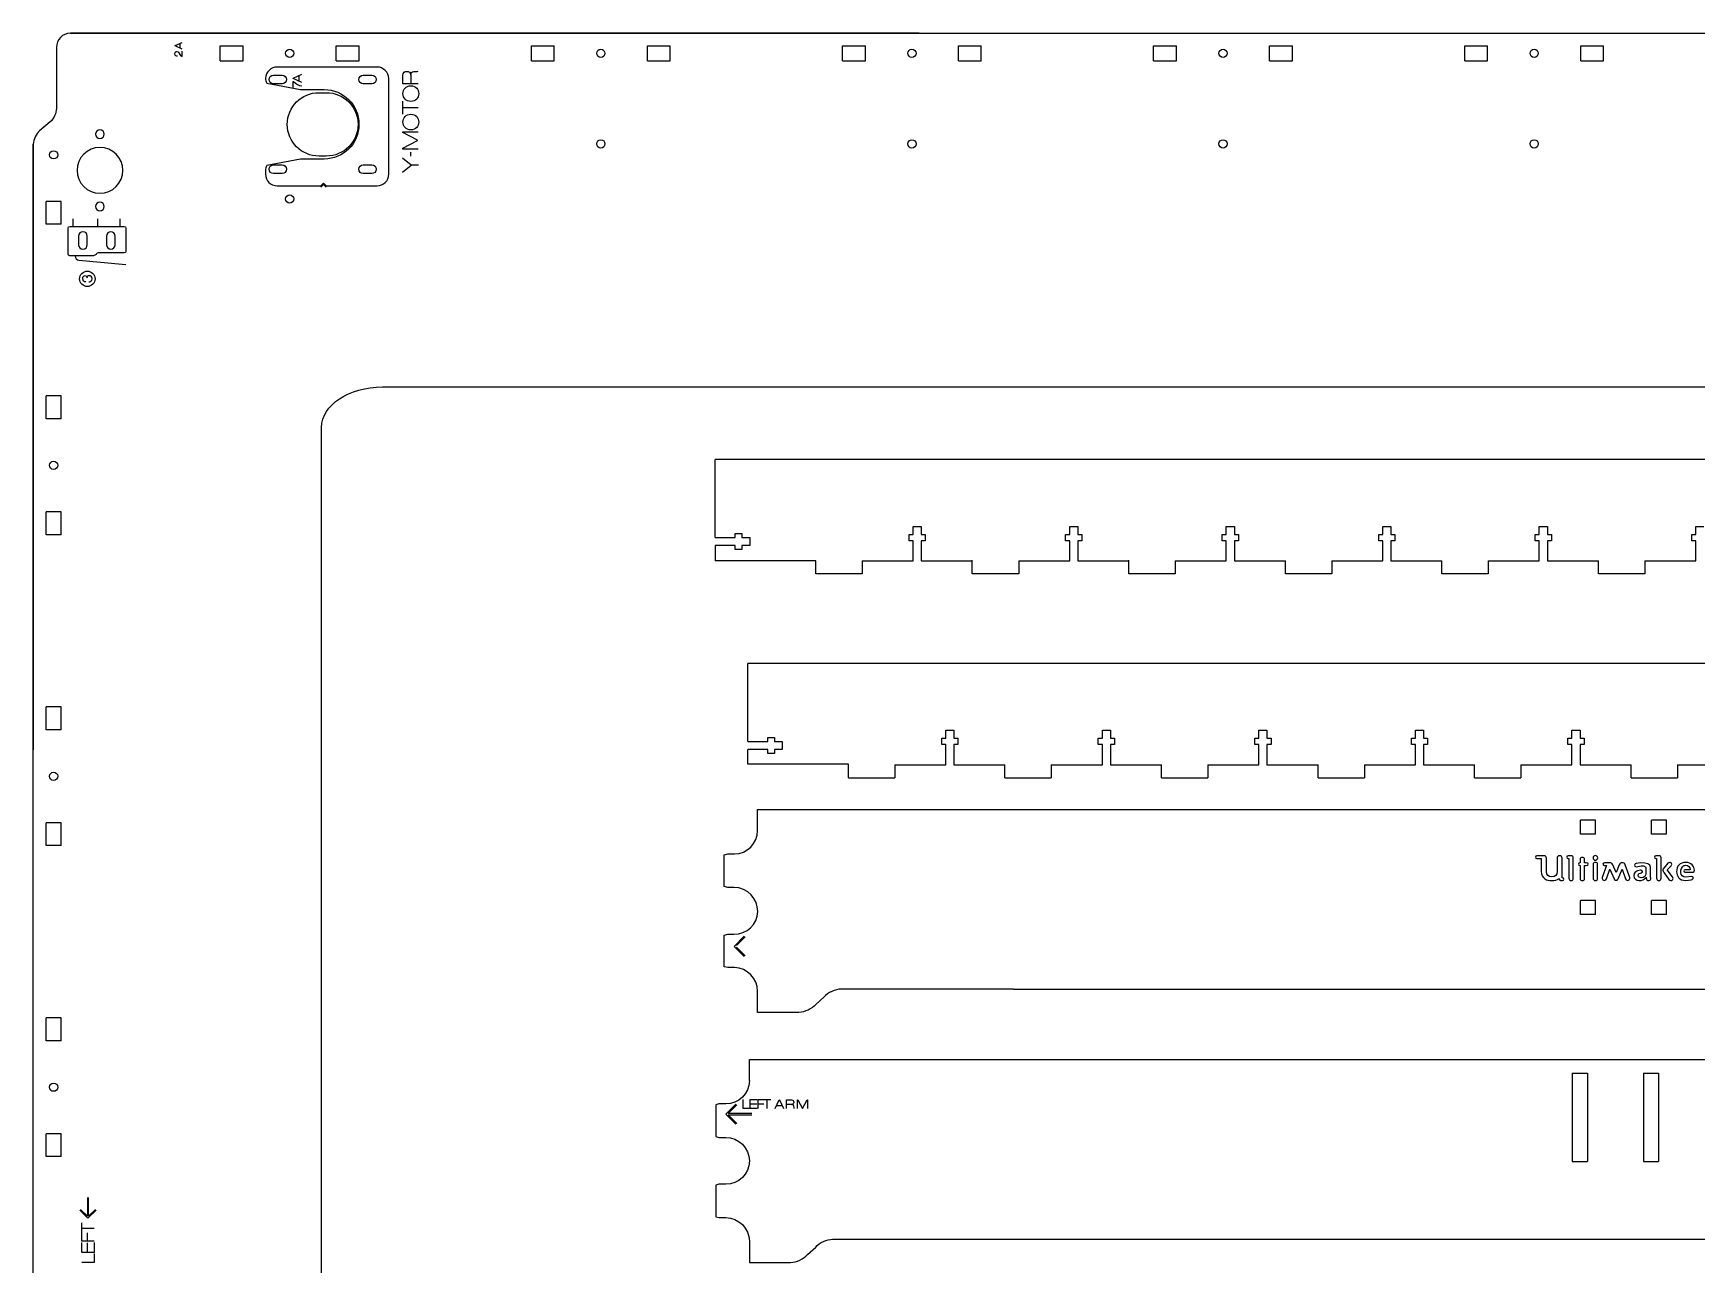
# Model space of a CAD drawing. Header units: millimetres. Extents: x -1176 to -33, y -869 to -31.
# Drawn here: x -1176 to -602, y -456 to -31 of the extents above; entities that cross this region are included whole.
import ezdxf

# ---------------------------------------------------------------- set-up
doc = ezdxf.new("R2010")
doc.units = ezdxf.units.MM
doc.layers.add('Cuts', color=1, linetype='Continuous', lineweight=0, true_color=0xff0000)
doc.layers.add('text', color=5, linetype='Continuous', lineweight=0, true_color=0x0000ff)

msp = doc.modelspace()

# ---------------------------------------------------------------- linework, layer by layer
at = {"layer": 'Cuts', "color": 1, "lineweight": 25, "true_color": 0xff0000}
for p, q in [((-1162.7, -31), (-37.3, -31)), ((-1110.97, -40.53), (-1110.97, -35.33)), ((-1110.97, -35.33), (-1103.09, -35.33)), ((-1103.09, -40.53), (-1103.09, -35.33)), ((-1070.97, -40.53), (-1070.97, -35.33)), ((-1070.97, -35.33), (-1063.09, -35.33)), ((-1063.09, -40.53), (-1063.09, -35.33)), ((-1003.63, -40.53), (-1003.63, -35.33)), ((-1003.63, -35.33), (-995.75, -35.33)), ((-995.75, -40.53), (-995.75, -35.33)), ((-963.63, -40.53), (-963.63, -35.33)), ((-963.63, -35.33), (-955.75, -35.33)), ((-955.75, -40.53), (-955.75, -35.33)), ((-896.29, -40.53), (-896.29, -35.33)), ((-896.29, -35.33), (-888.41, -35.33)), ((-888.41, -40.53), (-888.41, -35.33)), ((-856.29, -40.53), (-856.29, -35.33)), ((-856.29, -35.33), (-848.41, -35.33)), ((-848.41, -40.53), (-848.41, -35.33)), ((-788.95, -40.53), (-788.95, -35.33)), ((-788.95, -35.33), (-781.07, -35.33)), ((-781.07, -40.53), (-781.07, -35.33)), ((-748.95, -40.53), (-748.95, -35.33)), ((-748.95, -35.33), (-741.07, -35.33)), ((-741.07, -40.53), (-741.07, -35.33)), ((-681.61, -40.53), (-681.61, -35.33)), ((-681.61, -35.33), (-673.73, -35.33)), ((-673.73, -40.53), (-673.73, -35.33)), ((-641.61, -40.53), (-641.61, -35.33)), ((-641.61, -35.33), (-633.73, -35.33)), ((-633.73, -40.53), (-633.73, -35.33)), ((-1110.97, -40.53), (-1103.09, -40.53)), ((-1070.97, -40.53), (-1063.09, -40.53)), ((-1003.63, -40.53), (-995.75, -40.53)), ((-963.63, -40.53), (-955.75, -40.53)), ((-896.29, -40.53), (-888.41, -40.53)), ((-856.29, -40.53), (-848.41, -40.53)), ((-788.95, -40.53), (-781.07, -40.53)), ((-748.95, -40.53), (-741.07, -40.53)), ((-681.61, -40.53), (-673.73, -40.53)), ((-641.61, -40.53), (-633.73, -40.53)), ((-1175.5, -830.68), (-1175.5, -69.32)), ((-1165.89, -89.04), (-1171.09, -89.04)), ((-1171.09, -96.91), (-1171.09, -89.04)), ((-1165.89, -96.91), (-1165.89, -89.04)), ((-1165.89, -96.91), (-1171.09, -96.91)), ((-844.18, -153.09), (-837.99, -153.09)), ((-1165.89, -156.21), (-1171.09, -156.21)), ((-1171.09, -164.09), (-1171.09, -156.21)), ((-1165.89, -164.09), (-1165.89, -156.21)), ((-1165.89, -164.09), (-1171.09, -164.09)), ((-314.77, -178.14), (-940.24, -178.17)), ((-940.24, -205.06), (-940.24, -178.17)), ((-1165.89, -196.21), (-1171.09, -196.21)), ((-1171.09, -204.09), (-1171.09, -196.21)), ((-1165.89, -204.09), (-1165.89, -196.21)), ((-1165.89, -204.09), (-1171.09, -204.09)), ((-940.24, -205.06), (-933.28, -205.06)), ((-933.28, -205.06), (-933.28, -203.66)), ((-933.28, -203.66), (-931.08, -203.66)), ((-931.08, -203.66), (-931.08, -205.06)), ((-931.08, -205.06), (-928.33, -205.06)), ((-928.33, -205.06), (-928.33, -207.86)), ((-873.33, -206.18), (-873.33, -203.98)), ((-873.33, -203.98), (-871.93, -203.98)), ((-871.93, -206.18), (-873.33, -206.18)), ((-871.93, -203.98), (-871.93, -201.24)), ((-871.93, -201.24), (-869.13, -201.24)), ((-871.93, -213.15), (-871.93, -206.18)), ((-869.13, -201.24), (-869.13, -203.98)), ((-869.13, -203.98), (-867.73, -203.98)), ((-867.73, -206.18), (-869.13, -206.18)), ((-869.13, -206.18), (-869.13, -213.15)), ((-867.73, -203.98), (-867.73, -206.18)), ((-819.32, -206.18), (-819.32, -203.98)), ((-819.32, -203.98), (-817.92, -203.98)), ((-817.92, -206.18), (-819.32, -206.18)), ((-817.92, -203.98), (-817.92, -201.24)), ((-817.92, -201.24), (-815.12, -201.24)), ((-817.92, -213.15), (-817.92, -206.18)), ((-815.12, -201.24), (-815.12, -203.98)), ((-815.12, -203.98), (-813.72, -203.98)), ((-813.72, -206.18), (-815.12, -206.18)), ((-815.12, -206.18), (-815.12, -213.15)), ((-813.72, -203.98), (-813.72, -206.18)), ((-765.31, -206.18), (-765.31, -203.98)), ((-765.31, -203.98), (-763.91, -203.98)), ((-763.91, -206.18), (-765.31, -206.18)), ((-763.91, -203.98), (-763.91, -201.24)), ((-763.91, -201.24), (-761.11, -201.24)), ((-763.91, -213.15), (-763.91, -206.18)), ((-761.11, -201.24), (-761.11, -203.98)), ((-761.11, -203.98), (-759.71, -203.98)), ((-761.11, -206.18), (-761.11, -213.15)), ((-759.71, -206.18), (-761.11, -206.18)), ((-759.71, -203.98), (-759.71, -206.18)), ((-711.3, -206.18), (-711.3, -203.98)), ((-711.3, -203.98), (-709.9, -203.98)), ((-709.9, -206.18), (-711.3, -206.18)), ((-709.9, -203.98), (-709.9, -201.24)), ((-709.9, -201.24), (-707.1, -201.24)), ((-709.9, -213.15), (-709.9, -206.18)), ((-707.1, -201.24), (-707.1, -203.98)), ((-707.1, -203.98), (-705.7, -203.98)), ((-707.1, -206.18), (-707.1, -213.15)), ((-705.7, -206.18), (-707.1, -206.18)), ((-705.7, -203.98), (-705.7, -206.18)), ((-657.29, -206.18), (-657.29, -203.98)), ((-657.29, -203.98), (-655.89, -203.98)), ((-655.89, -206.18), (-657.29, -206.18)), ((-655.89, -203.98), (-655.89, -201.24)), ((-655.89, -201.24), (-653.09, -201.24)), ((-655.89, -213.15), (-655.89, -206.18)), ((-653.09, -201.24), (-653.09, -203.98)), ((-653.09, -203.98), (-651.69, -203.98)), ((-651.69, -206.18), (-653.09, -206.18)), ((-653.09, -206.18), (-653.09, -213.15)), ((-651.69, -203.98), (-651.69, -206.18)), ((-603.28, -206.18), (-603.28, -203.98)), ((-603.28, -203.98), (-601.88, -203.98)), ((-601.88, -206.18), (-603.28, -206.18)), ((-601.88, -201.24), (-599.08, -201.24)), ((-601.88, -203.98), (-601.88, -201.24)), ((-601.88, -213.15), (-601.88, -206.18)), ((-933.28, -207.86), (-940.24, -207.86)), ((-940.24, -207.86), (-940.24, -213.15)), ((-933.28, -209.26), (-933.28, -207.86)), ((-931.08, -209.26), (-933.28, -209.26)), ((-928.33, -207.86), (-931.08, -207.86)), ((-931.08, -207.86), (-931.08, -209.26)), ((-905.53, -213.15), (-940.24, -213.15)), ((-905.53, -217.63), (-905.53, -213.15)), ((-889.53, -217.63), (-905.53, -217.63)), ((-889.53, -213.15), (-889.53, -217.63)), ((-889.53, -213.15), (-871.93, -213.15)), ((-869.13, -213.15), (-851.52, -213.15)), ((-851.52, -217.63), (-851.52, -212.91)), ((-851.52, -217.63), (-851.52, -213.15)), ((-835.52, -217.63), (-851.52, -217.63)), ((-835.52, -213.15), (-835.52, -217.63)), ((-835.52, -213.15), (-817.92, -213.15)), ((-815.12, -213.15), (-797.51, -213.15)), ((-797.51, -217.63), (-797.51, -212.91)), ((-797.51, -217.63), (-797.51, -213.15)), ((-781.51, -217.63), (-797.51, -217.63)), ((-781.51, -213.15), (-781.51, -217.63)), ((-781.51, -213.15), (-763.91, -213.15)), ((-761.11, -213.15), (-743.5, -213.15)), ((-743.5, -217.63), (-743.5, -213.15)), ((-727.5, -217.63), (-743.5, -217.63)), ((-727.5, -213.15), (-727.5, -217.63)), ((-727.5, -213.15), (-709.9, -213.15)), ((-707.1, -213.15), (-689.49, -213.15)), ((-689.49, -217.63), (-689.49, -213.15)), ((-673.49, -217.63), (-689.49, -217.63)), ((-673.49, -213.15), (-673.49, -217.63)), ((-673.49, -213.15), (-655.89, -213.15)), ((-653.09, -213.15), (-635.48, -213.15)), ((-635.48, -217.63), (-635.48, -213.15)), ((-619.48, -217.63), (-635.48, -217.63)), ((-619.48, -213.15), (-619.48, -217.63)), ((-619.48, -213.15), (-601.88, -213.15)), ((-303.5, -248.54), (-928.98, -248.56)), ((-928.98, -275.46), (-928.98, -248.56)), ((-1165.89, -263.55), (-1171.09, -263.55)), ((-1171.09, -271.43), (-1171.09, -263.55)), ((-1165.89, -271.43), (-1165.89, -263.55)), ((-1165.89, -271.43), (-1171.09, -271.43)), ((-928.98, -275.46), (-922.01, -275.46)), ((-922.01, -274.06), (-919.81, -274.06)), ((-922.01, -275.46), (-922.01, -274.06)), ((-919.81, -274.06), (-919.81, -275.46)), ((-919.81, -275.46), (-917.07, -275.46)), ((-917.07, -275.46), (-917.07, -278.26)), ((-862.07, -276.57), (-862.07, -274.37)), ((-862.07, -274.37), (-860.67, -274.37)), ((-860.67, -274.37), (-860.67, -271.63)), ((-860.67, -271.63), (-857.87, -271.63)), ((-857.87, -271.63), (-857.87, -274.37)), ((-857.87, -274.37), (-856.47, -274.37)), ((-856.47, -274.37), (-856.47, -276.57)), ((-808.06, -276.57), (-808.06, -274.37)), ((-808.06, -274.37), (-806.66, -274.37)), ((-806.66, -274.37), (-806.66, -271.63)), ((-806.66, -271.63), (-803.86, -271.63)), ((-803.86, -271.63), (-803.86, -274.37)), ((-803.86, -274.37), (-802.46, -274.37)), ((-802.46, -274.37), (-802.46, -276.57)), ((-754.05, -274.37), (-752.65, -274.37)), ((-754.05, -276.57), (-754.05, -274.37)), ((-752.65, -274.37), (-752.65, -271.63)), ((-752.65, -271.63), (-749.85, -271.63)), ((-749.85, -271.63), (-749.85, -274.37)), ((-749.85, -274.37), (-748.45, -274.37)), ((-748.45, -274.37), (-748.45, -276.57)), ((-700.04, -276.57), (-700.04, -274.37)), ((-700.04, -274.37), (-698.64, -274.37)), ((-698.64, -274.37), (-698.64, -271.63)), ((-698.64, -271.63), (-695.84, -271.63)), ((-695.84, -271.63), (-695.84, -274.37)), ((-695.84, -274.37), (-694.44, -274.37)), ((-694.44, -274.37), (-694.44, -276.57)), ((-646.03, -274.37), (-644.63, -274.37)), ((-646.03, -276.57), (-646.03, -274.37)), ((-644.63, -274.37), (-644.63, -271.63)), ((-644.63, -271.63), (-641.83, -271.63)), ((-641.83, -271.63), (-641.83, -274.37)), ((-641.83, -274.37), (-640.43, -274.37)), ((-640.43, -274.37), (-640.43, -276.57)), ((-928.98, -283.3), (-928.98, -278.26)), ((-922.01, -278.26), (-928.98, -278.26)), ((-922.01, -279.66), (-922.01, -278.26)), ((-919.81, -279.66), (-922.01, -279.66)), ((-917.07, -278.26), (-919.81, -278.26)), ((-919.81, -278.26), (-919.81, -279.66)), ((-860.67, -276.57), (-862.07, -276.57)), ((-860.67, -283.54), (-860.67, -276.57)), ((-856.47, -276.57), (-857.87, -276.57)), ((-857.87, -276.57), (-857.87, -283.54)), ((-806.66, -276.57), (-808.06, -276.57)), ((-806.66, -283.54), (-806.66, -276.57)), ((-802.46, -276.57), (-803.86, -276.57)), ((-803.86, -276.57), (-803.86, -283.54)), ((-752.65, -276.57), (-754.05, -276.57)), ((-752.65, -283.54), (-752.65, -276.57)), ((-748.45, -276.57), (-749.85, -276.57)), ((-749.85, -276.57), (-749.85, -283.54)), ((-698.64, -276.57), (-700.04, -276.57)), ((-698.64, -283.54), (-698.64, -276.57)), ((-694.44, -276.57), (-695.84, -276.57)), ((-695.84, -276.57), (-695.84, -283.54)), ((-644.63, -276.57), (-646.03, -276.57)), ((-644.63, -283.54), (-644.63, -276.57)), ((-640.43, -276.57), (-641.83, -276.57)), ((-641.83, -276.57), (-641.83, -283.54)), ((-894.28, -283.3), (-928.98, -283.3)), ((-894.28, -288.02), (-894.28, -283.3)), ((-894.28, -288.02), (-894.28, -283.54)), ((-878.28, -283.54), (-878.28, -288.02)), ((-878.28, -283.54), (-860.67, -283.54)), ((-857.87, -283.54), (-840.27, -283.54)), ((-840.27, -288.02), (-840.27, -283.54)), ((-824.27, -283.54), (-824.27, -288.02)), ((-824.27, -283.54), (-806.66, -283.54)), ((-803.86, -283.54), (-786.26, -283.54)), ((-786.26, -288.02), (-786.26, -283.54)), ((-770.26, -283.54), (-770.26, -288.02)), ((-770.26, -283.54), (-752.65, -283.54)), ((-749.85, -283.54), (-732.25, -283.54)), ((-732.25, -288.02), (-732.25, -283.54)), ((-716.25, -283.54), (-716.25, -288.02)), ((-716.25, -283.54), (-698.64, -283.54)), ((-695.84, -283.54), (-678.24, -283.54)), ((-678.24, -288.02), (-678.24, -283.54)), ((-662.24, -283.54), (-662.24, -288.02)), ((-662.24, -283.54), (-644.63, -283.54)), ((-641.83, -283.54), (-624.23, -283.54)), ((-624.23, -288.02), (-624.23, -283.54)), ((-608.23, -283.54), (-608.23, -288.02)), ((-608.23, -283.54), (-590.62, -283.54)), ((-894.28, -288.02), (-878.28, -288.02)), ((-840.27, -288.02), (-824.27, -288.02)), ((-786.26, -288.02), (-770.26, -288.02)), ((-732.25, -288.02), (-716.25, -288.02)), ((-678.24, -288.02), (-662.24, -288.02)), ((-624.23, -288.02), (-608.23, -288.02)), ((-1165.89, -303.55), (-1171.09, -303.55)), ((-1171.09, -311.43), (-1171.09, -303.55)), ((-1165.89, -311.43), (-1165.89, -303.55)), ((-925.63, -298.98), (-319.11, -298.98)), ((-837.27, -298.98), (-356.37, -298.98)), ((-636.48, -302.69), (-641.68, -302.69)), ((-641.68, -307.48), (-641.68, -302.69)), ((-636.48, -307.48), (-636.48, -302.69)), ((-611.97, -302.69), (-617.17, -302.69)), ((-617.17, -307.48), (-617.17, -302.69)), ((-611.97, -307.48), (-611.97, -302.69)), ((-636.48, -307.48), (-641.68, -307.48)), ((-611.97, -307.48), (-617.17, -307.48)), ((-1165.89, -311.43), (-1171.09, -311.43)), ((-636.48, -330.38), (-641.68, -330.38)), ((-641.68, -335.17), (-641.68, -330.38)), ((-636.48, -335.17), (-636.48, -330.38)), ((-611.97, -330.38), (-617.17, -330.38)), ((-617.17, -335.17), (-617.17, -330.38)), ((-611.97, -335.17), (-611.97, -330.38)), ((-636.48, -335.17), (-641.68, -335.17)), ((-611.97, -335.17), (-617.17, -335.17)), ((-837.27, -360.98), (-356.37, -360.98)), ((-1165.89, -370.89), (-1171.09, -370.89)), ((-1171.09, -378.77), (-1171.09, -370.89)), ((-1165.89, -378.77), (-1165.89, -370.89)), ((-1165.89, -378.77), (-1171.09, -378.77)), ((-928.44, -392.56), (-928.44, -385.29)), ((-928.44, -385.29), (-321.97, -385.29)), ((-840.13, -385.29), (-359.23, -385.29)), ((-644.51, -390), (-639.31, -390)), ((-644.51, -390), (-644.51, -420.48)), ((-639.31, -390), (-639.31, -420.48)), ((-620, -390), (-614.8, -390)), ((-620, -390), (-620, -420.48)), ((-614.8, -390), (-614.8, -420.48)), ((-1165.89, -410.89), (-1171.09, -410.89)), ((-1171.09, -418.77), (-1171.09, -410.89)), ((-1165.89, -418.77), (-1165.89, -410.89)), ((-1165.89, -418.77), (-1171.09, -418.77)), ((-644.51, -420.48), (-639.31, -420.48)), ((-620, -420.48), (-614.8, -420.48)), ((-840.13, -447.29), (-359.23, -447.29))]:
    msp.add_line(p, q, dxfattribs=at)
for points in [[(-869.88, -31), (-1162.7, -31)], [(-1167.5, -35.8), (-1167.5, -56.96), (-1167.5, -56.96)], [(-1092.66, -45.46), (-1089.65, -45.46), (-1089.65, -45.46)], [(-1061.66, -45.46), (-1058.65, -45.46), (-1058.65, -45.46)], [(-1089.65, -48.46), (-1092.66, -48.46)], [(-1076.9, -51.51), (-1074.4, -51.51), (-1074.4, -51.51)], [(-1058.65, -48.46), (-1061.66, -48.46)], [(-1169.66, -61.6), (-1173.34, -64.68)], [(-1175.5, -69.32), (-1175.5, -278.36)], [(-1074.4, -73.41), (-1076.9, -73.41)], [(-1092.66, -76.46), (-1089.65, -76.46), (-1089.65, -76.46)], [(-1089.65, -79.46), (-1092.66, -79.46)], [(-1061.66, -76.46), (-1058.65, -76.46), (-1058.65, -76.46)], [(-1058.65, -79.46), (-1061.66, -79.46)], [(-1159.85, -101.01), (-1159.85, -104.01)], [(-1156.85, -104.01), (-1156.85, -101.01), (-1156.85, -101.01)], [(-1150.25, -101.01), (-1150.25, -104.01)], [(-1147.25, -104.01), (-1147.25, -101.01), (-1147.25, -101.01)], [(-1055.01, -153.09), (-844.18, -153.09)], [(-837.99, -153.09), (-203.74, -153.09)], [(-1076.02, -768.51), (-1076.02, -167.04)], [(-925.63, -306.25), (-925.63, -298.98)], [(-933.82, -325.83), (-933.98, -325.83), (-935.91, -325.83), (-937.13, -325.58), (-937.13, -314.65), (-935.91, -314.3), (-933.82, -314.3), (-933.62, -314.3)], [(-933.62, -353.56), (-933.82, -353.55), (-935.91, -353.55), (-937.13, -353.3), (-937.13, -342.38), (-935.91, -342.03), (-933.98, -342.03), (-933.82, -342.03)], [(-837.27, -360.98), (-896.87, -360.98)], [(-911.36, -368.98), (-925.63, -368.98), (-925.63, -361.7)], [(-902.68, -363.68), (-905.55, -366.28)], [(-936.59, -400.61), (-938.96, -400.61), (-939.99, -400.96), (-939.99, -411.89), (-938.96, -412.14), (-936.59, -412.14)], [(-936.59, -428.34), (-938.96, -428.34), (-939.99, -428.69), (-939.99, -439.61), (-938.96, -439.86), (-936.59, -439.86)], [(-899.73, -447.29), (-840.13, -447.29)], [(-928.44, -448.01), (-928.44, -455.29), (-914.22, -455.29)], [(-908.4, -452.58), (-905.54, -449.99)]]:
    msp.add_lwpolyline(points, dxfattribs=at)
for points in [[(-1162.7, -31), (-1165.34, -31), (-1167.5, -33.16), (-1167.5, -35.8)], [(-1088.45, -37.93), (-1088.45, -37.14), (-1087.82, -36.5), (-1087.03, -36.5)], [(-1087.03, -39.35), (-1087.82, -39.35), (-1088.45, -38.72), (-1088.45, -37.93)], [(-1087.03, -36.5), (-1086.24, -36.5), (-1085.61, -37.14), (-1085.61, -37.93)], [(-1085.61, -37.93), (-1085.61, -38.72), (-1086.24, -39.35), (-1087.03, -39.35)], [(-981.11, -37.93), (-981.11, -37.14), (-980.48, -36.5), (-979.69, -36.5)], [(-979.69, -39.35), (-980.48, -39.35), (-981.11, -38.72), (-981.11, -37.93)], [(-979.69, -36.5), (-978.9, -36.5), (-978.27, -37.14), (-978.27, -37.93)], [(-978.27, -37.93), (-978.27, -38.72), (-978.9, -39.35), (-979.69, -39.35)], [(-873.77, -37.93), (-873.77, -37.14), (-873.14, -36.5), (-872.35, -36.5)], [(-872.35, -39.35), (-873.14, -39.35), (-873.77, -38.72), (-873.77, -37.93)], [(-872.35, -36.5), (-871.56, -36.5), (-870.93, -37.14), (-870.93, -37.93)], [(-870.93, -37.93), (-870.93, -38.72), (-871.56, -39.35), (-872.35, -39.35)], [(-766.43, -37.93), (-766.43, -37.14), (-765.8, -36.5), (-765.01, -36.5)], [(-765.01, -39.35), (-765.8, -39.35), (-766.43, -38.72), (-766.43, -37.93)], [(-765.01, -36.5), (-764.22, -36.5), (-763.59, -37.14), (-763.59, -37.93)], [(-763.59, -37.93), (-763.59, -38.72), (-764.22, -39.35), (-765.01, -39.35)], [(-659.09, -37.93), (-659.09, -37.14), (-658.46, -36.5), (-657.67, -36.5)], [(-657.67, -39.35), (-658.46, -39.35), (-659.09, -38.72), (-659.09, -37.93)], [(-657.67, -36.5), (-656.88, -36.5), (-656.25, -37.14), (-656.25, -37.93)], [(-656.25, -37.93), (-656.25, -38.72), (-656.88, -39.35), (-657.67, -39.35)], [(-1094.16, -46.96), (-1094.16, -46.13), (-1093.48, -45.46), (-1092.66, -45.46)], [(-1089.65, -45.46), (-1088.82, -45.46), (-1088.15, -46.13), (-1088.15, -46.96)], [(-1063.16, -46.96), (-1063.16, -46.13), (-1062.49, -45.46), (-1061.66, -45.46)], [(-1058.65, -45.46), (-1057.82, -45.46), (-1057.15, -46.13), (-1057.15, -46.96)], [(-1092.66, -48.46), (-1093.48, -48.46), (-1094.16, -47.79), (-1094.16, -46.96)], [(-1088.15, -46.96), (-1088.15, -47.79), (-1088.82, -48.46), (-1089.65, -48.46)], [(-1087.85, -62.46), (-1087.85, -56.41), (-1082.95, -51.51), (-1076.9, -51.51)], [(-1074.4, -51.51), (-1068.35, -51.51), (-1063.45, -56.41), (-1063.45, -62.46)], [(-1061.66, -48.46), (-1062.49, -48.46), (-1063.16, -47.79), (-1063.16, -46.96)], [(-1057.15, -46.96), (-1057.15, -47.79), (-1057.82, -48.46), (-1058.65, -48.46)], [(-1167.5, -56.96), (-1167.5, -58.51), (-1168.47, -60.6), (-1169.66, -61.6)], [(-1076.9, -73.41), (-1082.95, -73.41), (-1087.85, -68.51), (-1087.85, -62.46)], [(-1063.45, -62.46), (-1063.45, -68.51), (-1068.35, -73.41), (-1074.4, -73.41)], [(-1173.34, -64.68), (-1174.53, -65.68), (-1175.5, -67.76), (-1175.5, -69.32)], [(-1152.5, -64.33), (-1153.33, -64.33), (-1154, -65), (-1154, -65.83)], [(-1154, -65.83), (-1154, -66.66), (-1153.33, -67.33), (-1152.5, -67.33)], [(-1151, -65.83), (-1151, -65), (-1151.67, -64.33), (-1152.5, -64.33)], [(-1152.5, -67.33), (-1151.67, -67.33), (-1151, -66.66), (-1151, -65.83)], [(-981.11, -69.2), (-981.11, -68.41), (-980.48, -67.77), (-979.69, -67.77)], [(-979.69, -67.77), (-978.9, -67.77), (-978.27, -68.41), (-978.27, -69.2)], [(-873.77, -69.2), (-873.77, -68.41), (-873.14, -67.77), (-872.35, -67.77)], [(-872.35, -67.77), (-871.56, -67.77), (-870.93, -68.41), (-870.93, -69.2)], [(-766.43, -69.2), (-766.43, -68.41), (-765.8, -67.77), (-765.01, -67.77)], [(-765.01, -67.77), (-764.22, -67.77), (-763.59, -68.41), (-763.59, -69.2)], [(-659.09, -69.2), (-659.09, -68.41), (-658.46, -67.77), (-657.67, -67.77)], [(-657.67, -67.77), (-656.88, -67.77), (-656.25, -68.41), (-656.25, -69.2)], [(-1169.91, -72.97), (-1169.91, -72.19), (-1169.27, -71.55), (-1168.49, -71.55)], [(-1168.49, -74.4), (-1169.27, -74.4), (-1169.91, -73.76), (-1169.91, -72.97)], [(-1168.49, -71.55), (-1167.7, -71.55), (-1167.06, -72.19), (-1167.06, -72.97)], [(-1167.06, -72.97), (-1167.06, -73.76), (-1167.7, -74.4), (-1168.49, -74.4)], [(-1152.5, -70.43), (-1156.86, -70.43), (-1160.4, -73.97), (-1160.4, -78.33)], [(-1144.6, -78.33), (-1144.6, -73.97), (-1148.14, -70.43), (-1152.5, -70.43)], [(-979.69, -70.62), (-980.48, -70.62), (-981.11, -69.99), (-981.11, -69.2)], [(-978.27, -69.2), (-978.27, -69.99), (-978.9, -70.62), (-979.69, -70.62)], [(-872.35, -70.62), (-873.14, -70.62), (-873.77, -69.99), (-873.77, -69.2)], [(-870.93, -69.2), (-870.93, -69.99), (-871.56, -70.62), (-872.35, -70.62)], [(-765.01, -70.62), (-765.8, -70.62), (-766.43, -69.99), (-766.43, -69.2)], [(-763.59, -69.2), (-763.59, -69.99), (-764.22, -70.62), (-765.01, -70.62)], [(-657.67, -70.62), (-658.46, -70.62), (-659.09, -69.99), (-659.09, -69.2)], [(-656.25, -69.2), (-656.25, -69.99), (-656.88, -70.62), (-657.67, -70.62)], [(-1160.4, -78.33), (-1160.4, -82.69), (-1156.86, -86.23), (-1152.5, -86.23)], [(-1152.5, -86.23), (-1148.14, -86.23), (-1144.6, -82.69), (-1144.6, -78.33)], [(-1094.16, -77.96), (-1094.16, -77.13), (-1093.48, -76.46), (-1092.66, -76.46)], [(-1092.66, -79.46), (-1093.48, -79.46), (-1094.16, -78.79), (-1094.16, -77.96)], [(-1089.65, -76.46), (-1088.82, -76.46), (-1088.15, -77.13), (-1088.15, -77.96)], [(-1088.15, -77.96), (-1088.15, -78.79), (-1088.82, -79.46), (-1089.65, -79.46)], [(-1063.16, -77.96), (-1063.16, -77.13), (-1062.49, -76.46), (-1061.66, -76.46)], [(-1061.66, -79.46), (-1062.49, -79.46), (-1063.16, -78.79), (-1063.16, -77.96)], [(-1058.65, -76.46), (-1057.82, -76.46), (-1057.15, -77.13), (-1057.15, -77.96)], [(-1057.15, -77.96), (-1057.15, -78.79), (-1057.82, -79.46), (-1058.65, -79.46)], [(-1152.5, -89.33), (-1153.33, -89.33), (-1154, -90), (-1154, -90.83)], [(-1154, -90.83), (-1154, -91.66), (-1153.33, -92.33), (-1152.5, -92.33)], [(-1151, -90.83), (-1151, -90), (-1151.67, -89.33), (-1152.5, -89.33)], [(-1152.5, -92.33), (-1151.67, -92.33), (-1151, -91.66), (-1151, -90.83)], [(-1088.45, -88.21), (-1088.45, -87.42), (-1087.82, -86.78), (-1087.03, -86.78)], [(-1087.03, -89.63), (-1087.82, -89.63), (-1088.45, -88.99), (-1088.45, -88.21)], [(-1087.03, -86.78), (-1086.24, -86.78), (-1085.61, -87.42), (-1085.61, -88.21)], [(-1085.61, -88.21), (-1085.61, -88.99), (-1086.24, -89.63), (-1087.03, -89.63)], [(-1158.35, -99.51), (-1159.18, -99.51), (-1159.85, -100.18), (-1159.85, -101.01)], [(-1156.85, -101.01), (-1156.85, -100.18), (-1157.52, -99.51), (-1158.35, -99.51)], [(-1148.75, -99.51), (-1149.58, -99.51), (-1150.25, -100.18), (-1150.25, -101.01)], [(-1147.25, -101.01), (-1147.25, -100.18), (-1147.92, -99.51), (-1148.75, -99.51)], [(-1159.85, -104.01), (-1159.85, -104.84), (-1159.18, -105.51), (-1158.35, -105.51)], [(-1158.35, -105.51), (-1157.52, -105.51), (-1156.85, -104.84), (-1156.85, -104.01)], [(-1150.25, -104.01), (-1150.25, -104.84), (-1149.58, -105.51), (-1148.75, -105.51)], [(-1148.75, -105.51), (-1147.92, -105.51), (-1147.25, -104.84), (-1147.25, -104.01)], [(-1076.02, -167.04), (-1076.02, -159.34), (-1066.61, -153.09), (-1055.01, -153.09)], [(-1169.91, -180.15), (-1169.91, -179.36), (-1169.27, -178.73), (-1168.49, -178.73)], [(-1168.49, -181.57), (-1169.27, -181.57), (-1169.91, -180.94), (-1169.91, -180.15)], [(-1168.49, -178.73), (-1167.7, -178.73), (-1167.06, -179.36), (-1167.06, -180.15)], [(-1167.06, -180.15), (-1167.06, -180.94), (-1167.7, -181.57), (-1168.49, -181.57)], [(-1169.91, -287.49), (-1169.91, -286.7), (-1169.27, -286.07), (-1168.49, -286.07)], [(-1168.49, -286.07), (-1167.7, -286.07), (-1167.06, -286.7), (-1167.06, -287.49)], [(-1168.49, -288.91), (-1169.27, -288.91), (-1169.91, -288.28), (-1169.91, -287.49)], [(-1167.06, -287.49), (-1167.06, -288.28), (-1167.7, -288.91), (-1168.49, -288.91)], [(-933.62, -314.3), (-929.19, -314.22), (-925.63, -310.7), (-925.63, -306.25)], [(-925.54, -334.22), (-925.54, -329.76), (-928.86, -325.93), (-933.82, -325.83)], [(-933.82, -342.03), (-929.39, -341.94), (-925.54, -338.67), (-925.54, -334.22)], [(-925.63, -361.7), (-925.63, -357.26), (-929.19, -353.64), (-933.62, -353.56)], [(-896.87, -360.98), (-898.82, -360.98), (-901.43, -362.2), (-902.68, -363.68)], [(-905.55, -366.28), (-906.8, -367.76), (-909.41, -368.98), (-911.36, -368.98)], [(-1169.91, -394.83), (-1169.91, -394.04), (-1169.27, -393.41), (-1168.49, -393.41)], [(-1168.49, -396.25), (-1169.27, -396.25), (-1169.91, -395.62), (-1169.91, -394.83)], [(-1168.49, -393.41), (-1167.7, -393.41), (-1167.06, -394.04), (-1167.06, -394.83)], [(-1167.06, -394.83), (-1167.06, -395.62), (-1167.7, -396.25), (-1168.49, -396.25)], [(-928.44, -392.56), (-928.44, -397.06), (-932.09, -400.61), (-936.59, -400.61)], [(-936.59, -412.14), (-932.09, -412.14), (-928.44, -415.78), (-928.44, -420.29)], [(-928.44, -420.29), (-928.44, -424.79), (-932.09, -428.34), (-936.59, -428.34)], [(-936.59, -439.86), (-932.09, -439.86), (-928.44, -443.51), (-928.44, -448.01)], [(-905.54, -449.99), (-904.29, -448.5), (-901.67, -447.29), (-899.73, -447.29)], [(-914.22, -455.29), (-912.27, -455.29), (-909.65, -454.07), (-908.4, -452.58)]]:
    msp.add_open_spline(points, degree=3, dxfattribs=at)
at = {"layer": 'text', "color": 5, "lineweight": 25, "true_color": 0x0000ff}
for points in [[(-1124.1, -36.45), (-1126.52, -35.34), (-1126.52, -35.26), (-1124.1, -34.15)], [(-1125.23, -37.77), (-1124.93, -38.35)], [(-1124.9, -34.51), (-1124.9, -36.09)], [(-1124.18, -38.97), (-1124.18, -37.2)], [(-1056.88, -42.67), (-1091.38, -42.67)], [(-1082.82, -47.96), (-1085.84, -46.57), (-1085.84, -46.46), (-1082.82, -45.08)], [(-1083.82, -45.54), (-1083.82, -47.51)], [(-1042.73, -48.46), (-1047.94, -48.46), (-1047.94, -45.6)], [(-1045.28, -45.4), (-1045.27, -45.41)], [(-1045.27, -45.41), (-1045.26, -48.46)], [(-1094.97, -48.19), (-1083.34, -50.43), (-1075.13, -50.42)], [(-1085.86, -49.75), (-1085.86, -47.65), (-1085.75, -47.65)], [(-1052.88, -79.67), (-1052.88, -46.67)], [(-1047.94, -58.95), (-1047.94, -54.46)], [(-1042.73, -56.69), (-1047.94, -56.69)], [(-1042.73, -70.96), (-1047.94, -70.96), (-1047.94, -70.71), (-1042.88, -67.98), (-1042.88, -67.96), (-1047.94, -65.24), (-1047.94, -65), (-1042.73, -65)], [(-1075.13, -74.42), (-1083.35, -74.42), (-1094.96, -76.65)], [(-1048.06, -78.93), (-1045.08, -76.5), (-1048.06, -74.08)], [(-1045.22, -73.41), (-1045.22, -72.02)], [(-1095.38, -78.42), (-1095.38, -79.67)], [(-1042.62, -76.5), (-1045.08, -76.5)], [(-1091.38, -83.67), (-1076.24, -83.68), (-1075.36, -82.79), (-1074.48, -83.68), (-1056.88, -83.67), (-1056.88, -83.67)], [(-1076.24, -84.12), (-1075.36, -83.23), (-1074.48, -84.12)], [(-1161.76, -97.71), (-1161.76, -95.1)], [(-1153.21, -97.71), (-1153.21, -95.1)], [(-1145.54, -97.71), (-1145.54, -95.1)], [(-1163.47, -107.22), (-1163.47, -98.27)], [(-1162.9, -97.71), (-1144.1, -97.71)], [(-1143.54, -98.27), (-1143.54, -106.24), (-1143.54, -106.24)], [(-1154.73, -107.79), (-1162.9, -107.79)], [(-1153.81, -107.27), (-1153.84, -107.32)], [(-1144.1, -106.81), (-1152.92, -106.81)], [(-1159.73, -109.31), (-1143.54, -110.84)], [(-1156.95, -115.38), (-1156.95, -115.38)], [(-654.35, -314.91), (-656.78, -314.91), (-656.78, -314.91)], [(-644.99, -314.91), (-645.91, -314.91), (-645.91, -314.91)], [(-614.81, -314.91), (-615.73, -314.91), (-615.73, -314.91)], [(-614.66, -314.92), (-614.71, -314.92)], [(-656.78, -315.87), (-655.2, -315.87), (-655.2, -320.25)], [(-653.47, -320.4), (-653.47, -315.78)], [(-649.78, -315.78), (-649.78, -320.4)], [(-647.95, -322.53), (-648.04, -322.53), (-648.05, -320.38)], [(-648.04, -320.25), (-648.04, -315.78)], [(-645.91, -315.87), (-645.68, -315.87), (-645.68, -322.72)], [(-644.16, -322.72), (-644.16, -315.68)], [(-641.94, -318.35), (-641.84, -318.35), (-641.81, -318.44), (-641.81, -322.75)], [(-641.81, -316.24), (-641.81, -317.38), (-641.91, -317.38)], [(-639.68, -317.38), (-640.29, -317.38), (-640.29, -316.24)], [(-640.29, -322.75), (-640.29, -318.31), (-639.68, -318.31)], [(-637.32, -317.99), (-637.32, -322.72)], [(-635.8, -322.72), (-635.8, -317.99)], [(-633.45, -318.29), (-632.68, -318.29), (-634.16, -322.43)], [(-631.75, -317.33), (-633.45, -317.33)], [(-632.75, -322.94), (-631.54, -319.57), (-631.54, -319.57)], [(-631.57, -317.35), (-631.58, -317.35), (-631.64, -317.35)], [(-631.54, -319.57), (-630.12, -322.95)], [(-628.3, -318.03), (-629.43, -320.72), (-630.56, -318.03)], [(-628.74, -322.95), (-627.32, -319.57), (-626.11, -322.94)], [(-624.7, -322.43), (-626.26, -318.05)], [(-622.51, -318.7), (-620.79, -318.44), (-620.29, -318.44)], [(-621, -317.35), (-622.48, -317.59)], [(-619.11, -319.1), (-619.11, -321.2)], [(-617.59, -321.77), (-617.59, -318.89)], [(-615.73, -315.87), (-615.42, -315.87), (-615.42, -322.72)], [(-613.9, -322.72), (-613.9, -315.68)], [(-611.5, -317.53), (-612.99, -319.18)], [(-612.8, -320.82), (-611.18, -323.12)], [(-609.93, -322.24), (-611.76, -319.79), (-610.41, -318.38)], [(-605.7, -320.58), (-605.66, -320.59)], [(-603.83, -319.64), (-603.82, -319.75), (-605.59, -319.75)], [(-605.59, -320.59), (-603.29, -320.59)], [(-603.19, -320.58), (-603.05, -320.58)], [(-649.16, -322.85), (-649.01, -322.74), (-649.01, -323.01)], [(-648.53, -323.49), (-647.95, -323.49)], [(-629.98, -323.17), (-629.95, -323.2)], [(-629.6, -323.39), (-629.57, -323.49), (-629.56, -323.4)], [(-629.3, -323.4), (-629.24, -323.48), (-629.26, -323.39)], [(-628.91, -323.2), (-628.88, -323.17)], [(-619.18, -322.51), (-619.02, -322.34), (-619.02, -322.34)], [(-619.02, -322.34), (-619.01, -322.57)], [(-605.35, -323.48), (-603.47, -323.22)], [(-603.44, -322.04), (-605.34, -322.33)], [(-930.26, -349.69), (-933.73, -346.21), (-930.26, -342.73)], [(-932.87, -345.96), (-929.87, -342.96)], [(-929.89, -349.45), (-932.87, -346.46)], [(-933.12, -407.62), (-936.59, -404.15), (-933.12, -400.67)], [(-927.56, -403.9), (-935.73, -403.9), (-932.73, -400.9)], [(-928.41, -402.15), (-930.55, -402.15), (-930.55, -399.11)], [(-925.72, -402.15), (-928.12, -402.15), (-928.12, -399.11), (-925.75, -399.11)], [(-928.12, -400.52), (-925.84, -400.52)], [(-925.45, -402.15), (-925.45, -399.11), (-923.31, -399.11)], [(-925.45, -400.52), (-923.44, -400.52)], [(-923.65, -399.11), (-921.02, -399.11)], [(-922.33, -402.15), (-922.33, -399.11)], [(-919.51, -402.23), (-918.12, -399.21), (-918.01, -399.21), (-916.62, -402.23)], [(-917.08, -401.23), (-919.06, -401.23)], [(-915.6, -402.23), (-915.6, -399.21), (-913.94, -399.21)], [(-913.82, -400.76), (-913.83, -400.76), (-915.6, -400.77)], [(-911.81, -402.23), (-911.81, -399.21), (-911.67, -399.21), (-910.08, -402.15), (-910.07, -402.15), (-908.49, -399.21), (-908.35, -399.21), (-908.35, -402.23)], [(-932.74, -407.39), (-935.73, -404.4), (-927.56, -404.4)], [(-1156.82, -432.86), (-1156.82, -439.4), (-1159.22, -437)], [(-1154.03, -437.01), (-1156.42, -439.4), (-1156.42, -432.86)], [(-1153.84, -437.31), (-1156.62, -440.09), (-1159.4, -437.31)], [(-1158.8, -445.45), (-1158.8, -441.69)], [(-1154.44, -443.56), (-1158.8, -443.56)], [(-1154.44, -448.03), (-1158.8, -448.03), (-1158.8, -444.97)], [(-1156.77, -448.03), (-1156.77, -445.15)], [(-1154.44, -448.41), (-1154.44, -451.84), (-1158.8, -451.84), (-1158.8, -448.45)], [(-1154.44, -452.26), (-1154.44, -455.31), (-1158.8, -455.31)], [(-1156.77, -451.84), (-1156.77, -448.59)]]:
    msp.add_lwpolyline(points, dxfattribs=at)
for points in [[(-1126.62, -38.08), (-1126.62, -37.41), (-1126.18, -37.27), (-1125.95, -37.27)], [(-1125.77, -38.92), (-1126.03, -38.92), (-1126.62, -38.92), (-1126.62, -38.08)], [(-1125.95, -37.27), (-1125.6, -37.27), (-1125.4, -37.48), (-1125.23, -37.77)], [(-1124.93, -38.35), (-1124.67, -38.79), (-1124.53, -38.97), (-1124.18, -38.97)], [(-1091.38, -42.67), (-1093.54, -42.67), (-1095.3, -44.4), (-1095.37, -46.54)], [(-1052.88, -46.67), (-1052.88, -44.47), (-1054.67, -42.67), (-1056.88, -42.67)], [(-1047.94, -45.6), (-1047.94, -44.55), (-1047.45, -44.16), (-1046.52, -44.16)], [(-1046.52, -44.16), (-1046.03, -44.16), (-1045.33, -44.49), (-1045.28, -45.4)], [(-1045.27, -45.41), (-1045.26, -44.6), (-1044.89, -44.25), (-1044.17, -44.25)], [(-1044.17, -44.25), (-1043.98, -44.25), (-1042.94, -44.24), (-1042.73, -44.14)], [(-1095.37, -46.54), (-1095.35, -47.14), (-1095.21, -47.69), (-1094.97, -48.19)], [(-1085.75, -47.65), (-1084.89, -48.62), (-1083.91, -49.07), (-1082.88, -49.12)], [(-1075.13, -50.42), (-1068.5, -50.42), (-1063.13, -55.8), (-1063.13, -62.42)], [(-1047.94, -51.84), (-1047.94, -50.35), (-1046.95, -49.14), (-1045.22, -49.14)], [(-1045.22, -49.14), (-1043.5, -49.14), (-1042.5, -50.35), (-1042.5, -51.84)], [(-1045.22, -54.54), (-1046.95, -54.54), (-1047.94, -53.33), (-1047.94, -51.84)], [(-1042.5, -51.84), (-1042.5, -53.33), (-1043.5, -54.54), (-1045.22, -54.54)], [(-1063.13, -62.42), (-1063.13, -69.05), (-1068.5, -74.42), (-1075.13, -74.42)], [(-1047.94, -61.66), (-1047.94, -60.17), (-1046.95, -58.95), (-1045.22, -58.95)], [(-1045.22, -64.36), (-1046.95, -64.36), (-1047.94, -63.14), (-1047.94, -61.66)], [(-1045.22, -58.95), (-1043.5, -58.95), (-1042.5, -60.17), (-1042.5, -61.66)], [(-1042.5, -61.66), (-1042.5, -63.14), (-1043.5, -64.36), (-1045.22, -64.36)], [(-1094.96, -76.65), (-1095.23, -77.19), (-1095.38, -77.78), (-1095.38, -78.42)], [(-1095.38, -79.67), (-1095.38, -81.88), (-1093.59, -83.67), (-1091.38, -83.67)], [(-1056.88, -83.67), (-1054.67, -83.67), (-1052.88, -81.88), (-1052.88, -79.67)], [(-1163.47, -98.27), (-1163.47, -97.96), (-1163.21, -97.71), (-1162.9, -97.71)], [(-1144.1, -97.71), (-1143.79, -97.71), (-1143.54, -97.96), (-1143.54, -98.27)], [(-1162.9, -107.79), (-1163.21, -107.79), (-1163.47, -107.53), (-1163.47, -107.22)], [(-1161.02, -107.82), (-1161.1, -108.61), (-1160.51, -109.24), (-1159.73, -109.31)], [(-1153.84, -107.32), (-1154.02, -107.58), (-1154.42, -107.79), (-1154.73, -107.79)], [(-1152.92, -106.81), (-1153.23, -106.81), (-1153.63, -107.02), (-1153.81, -107.27)], [(-1143.54, -106.24), (-1143.54, -106.55), (-1143.79, -106.81), (-1144.1, -106.81)], [(-1159.5, -115.76), (-1159.5, -114.3), (-1158.31, -113.11), (-1156.85, -113.11)], [(-1158.4, -115.7), (-1158.4, -114.99), (-1158.08, -114.68), (-1157.62, -114.68)], [(-1157.62, -114.68), (-1157.33, -114.68), (-1157.01, -114.85), (-1156.95, -115.38)], [(-1156.95, -115.38), (-1156.88, -114.81), (-1156.55, -114.61), (-1156.15, -114.61)], [(-1156.85, -113.11), (-1155.38, -113.11), (-1154.19, -114.3), (-1154.19, -115.76)], [(-1156.15, -114.61), (-1155.82, -114.61), (-1155.29, -114.83), (-1155.29, -115.77)], [(-1156.85, -118.42), (-1158.31, -118.42), (-1159.5, -117.23), (-1159.5, -115.76)], [(-1157.4, -116.83), (-1158.02, -116.8), (-1158.4, -116.54), (-1158.4, -115.7)], [(-1154.19, -115.76), (-1154.19, -117.23), (-1155.38, -118.42), (-1156.85, -118.42)], [(-1156.27, -116.91), (-1156.3, -116.91), (-1156.33, -116.91), (-1156.37, -116.91)], [(-1155.29, -115.77), (-1155.29, -116.55), (-1155.68, -116.91), (-1156.27, -116.91)], [(-656.78, -314.91), (-657.04, -314.91), (-657.26, -315.12), (-657.26, -315.39)], [(-657.26, -315.39), (-657.26, -315.65), (-657.04, -315.87), (-656.78, -315.87)], [(-654.22, -314.93), (-654.28, -314.91), (-654.32, -314.91), (-654.35, -314.91)], [(-653.47, -315.78), (-653.47, -315.3), (-653.75, -314.97), (-654.22, -314.93)], [(-648.91, -314.92), (-649.44, -314.92), (-649.78, -315.26), (-649.78, -315.78)], [(-648.04, -315.78), (-648.04, -315.26), (-648.39, -314.92), (-648.91, -314.92)], [(-645.91, -314.91), (-646.17, -314.91), (-646.39, -315.12), (-646.39, -315.39)], [(-646.39, -315.39), (-646.39, -315.65), (-646.17, -315.87), (-645.91, -315.87)], [(-644.87, -314.92), (-644.93, -314.91), (-644.96, -314.91), (-644.99, -314.91)], [(-644.16, -315.68), (-644.16, -315.21), (-644.41, -314.94), (-644.87, -314.92)], [(-641.05, -315.48), (-641.54, -315.48), (-641.81, -315.75), (-641.81, -316.24)], [(-640.29, -316.24), (-640.29, -315.75), (-640.56, -315.48), (-641.05, -315.48)], [(-636.56, -314.87), (-637, -314.87), (-637.35, -315.23), (-637.35, -315.66)], [(-635.76, -315.66), (-635.76, -315.23), (-636.12, -314.87), (-636.56, -314.87)], [(-615.73, -314.91), (-615.99, -314.91), (-616.21, -315.12), (-616.21, -315.39)], [(-616.21, -315.39), (-616.21, -315.65), (-615.99, -315.87), (-615.73, -315.87)], [(-614.71, -314.92), (-614.74, -314.91), (-614.78, -314.91), (-614.81, -314.91)], [(-613.9, -315.68), (-613.9, -315.19), (-614.17, -314.92), (-614.66, -314.92)], [(-655.2, -320.25), (-655.2, -322.96), (-653.25, -323.52), (-651.62, -323.52)], [(-651.62, -322.17), (-652.83, -322.17), (-653.47, -321.56), (-653.47, -320.4)], [(-649.78, -320.4), (-649.78, -321.56), (-650.42, -322.17), (-651.62, -322.17)], [(-648.05, -320.38), (-648.05, -320.34), (-648.04, -320.3), (-648.04, -320.25)], [(-641.91, -317.38), (-642.21, -317.38), (-642.42, -317.6), (-642.42, -317.86)], [(-642.42, -317.86), (-642.42, -318.13), (-642.21, -318.35), (-641.94, -318.35)], [(-639, -317.85), (-639, -317.6), (-639.08, -317.38), (-639.68, -317.38)], [(-639.68, -318.31), (-639.09, -318.31), (-639, -318.09), (-639, -317.85)], [(-637.35, -315.66), (-637.35, -316.1), (-637, -316.46), (-636.56, -316.46)], [(-636.56, -317.23), (-637.08, -317.23), (-637.32, -317.47), (-637.32, -317.99)], [(-636.56, -316.46), (-636.12, -316.46), (-635.76, -316.1), (-635.76, -315.66)], [(-635.8, -317.99), (-635.8, -317.48), (-636.05, -317.23), (-636.56, -317.23)], [(-633.45, -317.33), (-633.72, -317.33), (-633.94, -317.55), (-633.94, -317.81)], [(-633.94, -317.81), (-633.94, -318.08), (-633.72, -318.29), (-633.45, -318.29)], [(-631.64, -317.35), (-631.68, -317.34), (-631.72, -317.33), (-631.75, -317.33)], [(-630.56, -318.03), (-630.72, -317.62), (-631.12, -317.35), (-631.57, -317.35)], [(-627.28, -317.35), (-627.73, -317.35), (-628.14, -317.62), (-628.3, -318.03)], [(-626.26, -318.05), (-626.41, -317.63), (-626.83, -317.35), (-627.28, -317.35)], [(-620.98, -319.95), (-622.62, -320.14), (-623.29, -320.68), (-623.29, -321.83)], [(-622.48, -317.59), (-622.75, -317.65), (-623.08, -317.8), (-623.08, -318.18)], [(-623.08, -318.18), (-623.08, -318.41), (-622.93, -318.76), (-622.51, -318.7)], [(-621.77, -321.74), (-621.77, -321.07), (-621.17, -320.89), (-620.59, -320.8)], [(-617.59, -318.89), (-617.59, -317.81), (-618.61, -317.35), (-621, -317.35)], [(-620.9, -319.95), (-620.95, -319.95), (-620.98, -319.95), (-620.98, -319.95)], [(-620.31, -320.31), (-620.39, -319.99), (-620.72, -319.95), (-620.9, -319.95)], [(-619.11, -321.2), (-619.11, -321.85), (-619.68, -322.54), (-620.72, -322.54)], [(-620.59, -320.8), (-620.59, -320.8), (-620.42, -320.76), (-620.33, -320.63)], [(-620.33, -320.63), (-620.28, -320.55), (-620.27, -320.44), (-620.31, -320.31)], [(-620.29, -318.44), (-619.91, -318.44), (-619.11, -318.44), (-619.11, -319.1)], [(-612.99, -319.18), (-613.01, -319.19), (-613.24, -319.42), (-613.24, -319.87)], [(-613.24, -319.87), (-613.24, -320.34), (-612.81, -320.82), (-612.8, -320.82)], [(-610.91, -317.23), (-611.17, -317.23), (-611.38, -317.39), (-611.5, -317.53)], [(-610.2, -317.91), (-610.2, -317.52), (-610.58, -317.23), (-610.91, -317.23)], [(-610.41, -318.38), (-610.27, -318.23), (-610.2, -318.15), (-610.2, -317.91)], [(-605.4, -317.23), (-607.34, -317.23), (-608.54, -318.47), (-608.54, -320.46)], [(-608.54, -320.46), (-608.54, -321.85), (-607.7, -323.47), (-605.35, -323.48)], [(-607.02, -320.68), (-607.03, -320.64), (-607.16, -319.42), (-606.53, -318.71)], [(-605.34, -322.33), (-606.35, -322.33), (-607.02, -321.67), (-607.02, -320.68)], [(-606.53, -318.71), (-606.25, -318.39), (-605.86, -318.23), (-605.36, -318.23)], [(-605.59, -319.75), (-605.83, -319.75), (-606.02, -319.94), (-606.02, -320.17)], [(-606.02, -320.17), (-606.02, -320.36), (-605.89, -320.53), (-605.7, -320.58)], [(-605.66, -320.59), (-605.63, -320.59), (-605.61, -320.59), (-605.59, -320.59)], [(-602.4, -319.94), (-602.4, -318.62), (-603.45, -317.23), (-605.4, -317.23)], [(-605.36, -318.23), (-604.58, -318.23), (-603.95, -318.81), (-603.83, -319.64)], [(-603.29, -320.59), (-603.26, -320.59), (-603.23, -320.59), (-603.19, -320.58)], [(-603.05, -320.58), (-602.52, -320.58), (-602.4, -320.46), (-602.4, -319.94)], [(-651.62, -323.52), (-650.59, -323.52), (-649.76, -323.3), (-649.16, -322.85)], [(-649.01, -323.01), (-649.01, -323.27), (-648.79, -323.49), (-648.53, -323.49)], [(-647.47, -323.01), (-647.47, -322.74), (-647.68, -322.53), (-647.95, -322.53)], [(-647.95, -323.49), (-647.68, -323.49), (-647.47, -323.27), (-647.47, -323.01)], [(-645.68, -322.72), (-645.68, -323.21), (-645.41, -323.48), (-644.92, -323.48)], [(-644.92, -323.48), (-644.43, -323.48), (-644.16, -323.21), (-644.16, -322.72)], [(-641.81, -322.75), (-641.81, -323.24), (-641.54, -323.51), (-641.05, -323.51)], [(-641.05, -323.51), (-640.56, -323.51), (-640.29, -323.24), (-640.29, -322.75)], [(-637.32, -322.72), (-637.32, -323.23), (-637.07, -323.48), (-636.56, -323.48)], [(-636.56, -323.48), (-636.05, -323.48), (-635.8, -323.23), (-635.8, -322.72)], [(-634.16, -322.43), (-634.3, -322.82), (-634.1, -323.25), (-633.71, -323.39)], [(-633.71, -323.39), (-633.32, -323.53), (-632.88, -323.32), (-632.75, -322.94)], [(-630.12, -322.95), (-630.1, -322.99), (-630.08, -323.03), (-630.06, -323.06)], [(-630.06, -323.06), (-630.02, -323.12), (-630, -323.14), (-629.98, -323.17)], [(-629.95, -323.2), (-629.92, -323.22), (-629.9, -323.24), (-629.87, -323.26)], [(-629.87, -323.26), (-629.81, -323.31), (-629.77, -323.33), (-629.73, -323.35)], [(-629.73, -323.35), (-629.66, -323.37), (-629.63, -323.38), (-629.6, -323.39)], [(-629.56, -323.4), (-629.47, -323.41), (-629.38, -323.41), (-629.3, -323.4)], [(-629.26, -323.39), (-629.22, -323.38), (-629.19, -323.37), (-629.16, -323.36)], [(-629.16, -323.36), (-629.09, -323.33), (-629.05, -323.31), (-629.01, -323.28)], [(-629.01, -323.28), (-628.96, -323.24), (-628.93, -323.22), (-628.91, -323.2)], [(-628.88, -323.17), (-628.86, -323.14), (-628.83, -323.12), (-628.82, -323.09)], [(-628.82, -323.09), (-628.77, -323.03), (-628.75, -322.99), (-628.74, -322.95)], [(-626.11, -322.94), (-625.98, -323.32), (-625.54, -323.53), (-625.15, -323.39)], [(-625.15, -323.39), (-624.76, -323.25), (-624.56, -322.82), (-624.7, -322.43)], [(-623.29, -321.83), (-623.29, -322.86), (-622.36, -323.48), (-621.45, -323.48)], [(-620.72, -322.54), (-621.33, -322.54), (-621.77, -322.21), (-621.77, -321.74)], [(-621.45, -323.48), (-620.49, -323.48), (-619.77, -323.17), (-619.18, -322.51)], [(-619.01, -322.57), (-618.98, -323.17), (-618.68, -323.48), (-618.1, -323.48)], [(-618.1, -323.48), (-617.76, -323.48), (-617.42, -323.27), (-617.42, -322.92)], [(-617.47, -322.65), (-617.52, -322.47), (-617.59, -322.22), (-617.59, -321.77)], [(-617.42, -322.92), (-617.42, -322.83), (-617.44, -322.75), (-617.47, -322.65)], [(-615.42, -322.72), (-615.42, -323.21), (-615.15, -323.48), (-614.66, -323.48)], [(-614.66, -323.48), (-614.17, -323.48), (-613.9, -323.21), (-613.9, -322.72)], [(-611.18, -323.12), (-611.01, -323.36), (-610.78, -323.48), (-610.48, -323.48)], [(-610.48, -323.48), (-610.09, -323.48), (-609.77, -323.14), (-609.77, -322.74)], [(-609.77, -322.74), (-609.77, -322.56), (-609.82, -322.39), (-609.93, -322.24)], [(-603.47, -323.22), (-603.11, -323.15), (-602.77, -322.9), (-602.82, -322.49)], [(-602.82, -322.49), (-602.84, -322.24), (-603.03, -321.98), (-603.44, -322.04)], [(-913.94, -399.21), (-913.33, -399.21), (-913.11, -399.5), (-913.11, -400.04)], [(-913.83, -400.76), (-913.36, -400.77), (-913.16, -400.98), (-913.16, -401.4)], [(-913.11, -400.04), (-913.11, -400.32), (-913.3, -400.73), (-913.82, -400.76)], [(-913.16, -401.4), (-913.16, -401.51), (-913.15, -402.11), (-913.09, -402.23)]]:
    msp.add_open_spline(points, degree=3, dxfattribs=at)

doc.saveas('drawing.dxf')
